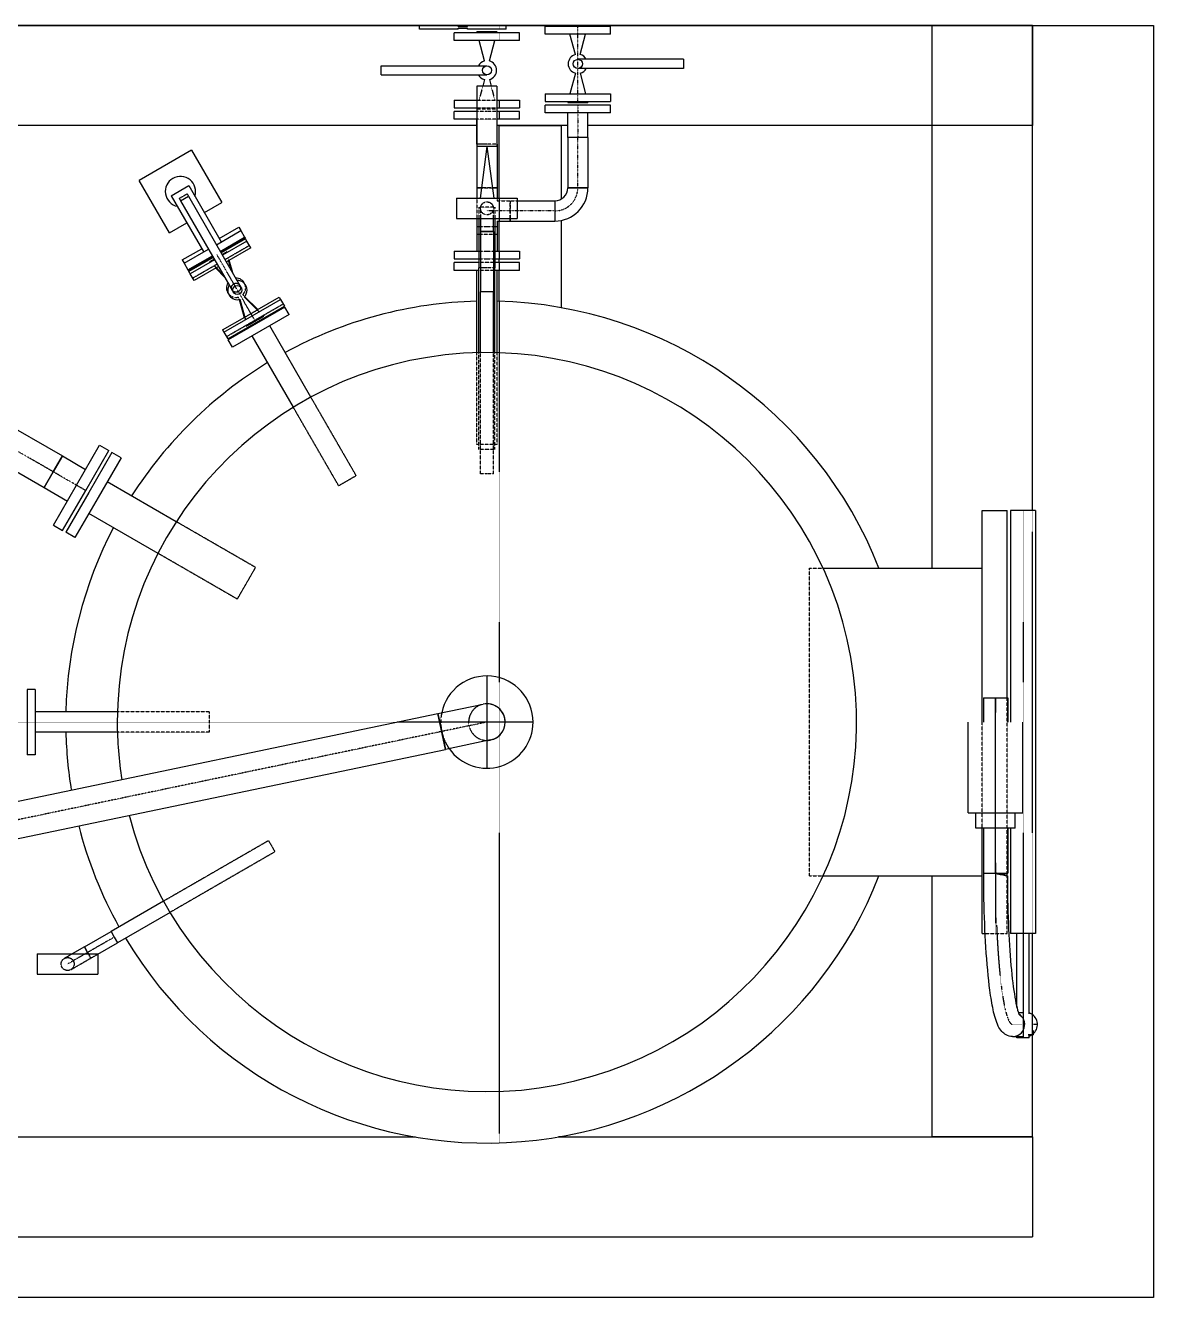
# Model space of a CAD drawing. Header units: millimetres. Extents: x -10011772 to -8149599, y 2847708 to 3434448.
# Drawn here: x -9491147 to -9487425, y 3206863 to 3211063 of the extents above; entities that cross this region are included whole.
import ezdxf

# ---------------------------------------------------------------- set-up
doc = ezdxf.new("R2010")
doc.units = ezdxf.units.MM
for name, pattern in [('DASHDOT2', [0.5, 0.25, -0.125, 0, -0.125]), ('DIVIDE2', [0.625, 0.25, -0.125, 0, -0.125, 0, -0.125]), ('HIDDEN2', [0.1875, 0.125, -0.0625])]:
    doc.linetypes.add(name, pattern=pattern)
doc.layers.add('总平面底图', color=9, linetype='Continuous')

# ---------------------------------------------------------------- blocks, each defined once
blk = doc.blocks.new('总平面底图 爆炸危险区 LOCATION I')
at = {"layer": '总平面底图'}
for p, q in [((224314.9, 141807.7), (231014.9, 141807.7)), ((231014.9, 141807.7), (231014.9, 139707.7)), ((231014.9, 139707.7), (224314.9, 139707.7))]:
    blk.add_line(p, q, dxfattribs=at)
at = {"layer": '总平面底图', "linetype": 'Continuous'}
for p, q in [((229803.9, 141807.7), (229114.9, 141807.7)), ((229867.4, 141807.8), (229803.9, 141807.8)), ((229803.9, 141801.7), (229803.9, 141807.8)), ((229867.4, 141801.7), (229803.9, 141801.7)), ((229914.9, 141795.7), (229860.9, 141795.7)), ((229860.9, 141782.9), (229860.9, 141795.7)), ((229867.4, 141806.2), (229867.4, 141807.8)), ((229883.1, 141807.7), (229867.4, 141807.7)), ((229867.4, 141806.2), (229883.1, 141806.2)), ((229867.4, 141803.2), (229883.1, 141803.2)), ((229867.4, 141801.7), (229867.4, 141803.2)), ((229946.6, 141807.8), (229883.1, 141807.8)), ((229883.1, 141806.2), (229883.1, 141807.8)), ((229883.1, 141801.7), (229883.1, 141803.2)), ((229946.6, 141801.7), (229883.1, 141801.7)), ((229914.9, 141797.2), (229898.2, 141797.2)), ((229898.6, 141795.7), (229898.2, 141797.2)), ((229931.6, 141797.2), (229914.9, 141797.2)), ((229968.9, 141795.7), (229914.9, 141795.7)), ((229931.2, 141795.7), (229931.6, 141797.2)), ((229946.6, 141801.7), (229946.6, 141807.8)), ((230048.2, 141807.7), (229946.6, 141807.7)), ((229968.9, 141782.9), (229968.9, 141795.7)), ((230064.9, 141806.2), (230010.9, 141806.2)), ((230010.9, 141793.5), (230010.9, 141806.2)), ((230064.9, 141807.8), (230048.2, 141807.8)), ((230048.6, 141806.2), (230048.2, 141807.8)), ((230081.6, 141807.8), (230064.9, 141807.8)), ((230118.9, 141806.2), (230064.9, 141806.2)), ((230081.2, 141806.2), (230081.6, 141807.8)), ((230814.9, 141807.7), (230081.6, 141807.7)), ((230118.9, 141793.5), (230118.9, 141806.2)), ((230649.8, 140911.7), (230649.8, 141807.7)), ((230814.9, 141807.7), (230649.8, 141807.7)), ((230814.9, 141007), (230814.9, 141807.7)), ((230814.9, 141807.7), (230814.9, 141642.6)), ((229914.9, 141782.9), (229860.9, 141782.9)), ((229910.8, 141749.1), (229901.9, 141782.9)), ((229968.9, 141782.9), (229914.9, 141782.9)), ((229918.9, 141749.1), (229927.8, 141782.9)), ((230064.9, 141793.5), (230010.9, 141793.5)), ((230060.8, 141759.6), (230051.9, 141793.5)), ((230118.9, 141793.5), (230064.9, 141793.5)), ((230068.9, 141759.6), (230077.8, 141793.5)), ((229740.3, 141733.7), (229740.3, 141741.2)), ((229740.3, 141741.2), (229914.9, 141741.2)), ((229740.3, 141726.2), (229740.3, 141733.7)), ((230239.5, 141751.8), (230064.9, 141751.8)), ((230239.5, 141736.8), (230064.9, 141736.8)), ((230239.5, 141751.8), (230239.5, 141744.3)), ((230239.5, 141744.3), (230239.5, 141736.8)), ((229740.3, 141726.2), (229914.9, 141726.2)), ((229910.8, 141718.4), (229908, 141707.7)), ((229918.9, 141718.4), (229921.7, 141707.7)), ((230060.8, 141728.9), (230051.9, 141695)), ((230068.9, 141728.9), (230077.8, 141695)), ((229898.2, 141707.7), (229898.2, 141607.7)), ((229931.5, 141707.7), (229898.2, 141707.7)), ((229931.5, 141707.7), (229931.5, 141607.7)), ((230010.9, 141695), (230064.9, 141695)), ((230010.9, 141695), (230010.9, 141682.3)), ((230064.9, 141695), (230118.9, 141695)), ((230118.9, 141695), (230118.9, 141682.3)), ((229860.9, 141684.5), (229898.2, 141684.5)), ((229860.9, 141684.5), (229860.9, 141671.7)), ((229860.9, 141671.7), (229898.2, 141671.7)), ((229898.2, 141670.4), (229898.2, 141670.2)), ((229898.2, 141670.2), (229898.2, 141670.2)), ((229931.5, 141684.5), (229968.9, 141684.5)), ((229931.5, 141671.7), (229968.9, 141671.7)), ((229931.5, 141670.4), (229931.6, 141670.2)), ((229931.5, 141670.2), (229931.6, 141670.2)), ((229968.9, 141684.5), (229968.9, 141671.7)), ((230010.9, 141682.3), (230064.9, 141682.3)), ((230064.9, 141676.3), (230010.9, 141676.3)), ((230010.9, 141663.5), (230010.9, 141676.3)), ((230048.6, 141682.3), (230048.2, 141680.8)), ((230048.2, 141680.8), (230081.6, 141680.8)), ((230064.9, 141682.3), (230118.9, 141682.3)), ((230118.9, 141676.3), (230064.9, 141676.3)), ((230081.2, 141682.3), (230081.6, 141680.8)), ((230118.9, 141663.5), (230118.9, 141676.3)), ((229898.2, 141665.8), (229860.9, 141665.8)), ((229860.9, 141653), (229860.9, 141665.8)), ((229898.2, 141653), (229860.9, 141653)), ((229898.2, 141611.9), (229898.2, 141653)), ((229968.9, 141665.8), (229931.5, 141665.8)), ((229968.9, 141653), (229931.5, 141653)), ((229931.6, 141611.9), (229931.6, 141653)), ((229968.9, 141653), (229968.9, 141665.8)), ((230064.9, 141663.5), (230010.9, 141663.5)), ((230048.2, 141622.5), (230048.2, 141663.5)), ((230118.9, 141663.5), (230064.9, 141663.5)), ((230081.6, 141622.5), (230081.6, 141663.5)), ((229898.2, 141642.6), (229114.9, 141642.6)), ((230048.2, 141642.6), (229931.6, 141642.6)), ((229934.9, 141522.5), (229934.9, 141642.6)), ((229934.9, 141642.6), (230038, 141642.6)), ((230038, 141521.4), (230038, 141642.6)), ((230814.9, 141642.6), (230081.6, 141642.6)), ((229898.2, 141611.9), (229898.2, 141611.9)), ((229898.2, 141611.9), (229898.2, 141611.9)), ((229898.2, 141611.9), (229898.2, 141539.6)), ((229931.5, 141607.7), (229898.2, 141607.7)), ((229914.9, 141607.7), (229903.5, 141522.5)), ((229914.9, 141607.7), (229926.2, 141522.5)), ((229931.6, 141611.9), (229931.5, 141611.9)), ((229931.6, 141611.9), (229931.5, 141611.9)), ((229931.6, 141611.9), (229931.6, 141539.6)), ((230081.6, 141622.5), (230048.2, 141622.5)), ((230048.2, 141622.5), (230048.2, 141539.6)), ((230064.9, 141622.5), (230048.2, 141622.5)), ((230081.6, 141622.5), (230064.9, 141622.5)), ((230081.6, 141622.5), (230081.6, 141539.6)), ((229427.5, 141601.9), (229340.9, 141551.9)), ((229427.5, 141601.9), (229477.5, 141515.3)), ((229390.9, 141465.3), (229340.9, 141551.9)), ((229393.9, 141526.6), (229422.9, 141543.3)), ((229422.9, 141543.3), (229476.5, 141450.4)), ((229393.9, 141526.6), (229447.5, 141433.7)), ((229415.8, 141522.1), (229422.3, 141525.9)), ((229422.3, 141525.9), (229509.6, 141374.6)), ((229864.9, 141522.5), (229914.9, 141522.5)), ((229864.9, 141522.5), (229864.9, 141489.2)), ((229898.2, 141539.6), (229905.8, 141539.6)), ((229898.2, 141539.6), (229898.2, 141522.5)), ((229905.8, 141539.6), (229898.2, 141539.6)), ((229914.9, 141522.5), (229964.9, 141522.5)), ((229924, 141539.6), (229931.6, 141539.6)), ((229931.6, 141539.6), (229924, 141539.6)), ((229931.6, 141539.6), (229931.6, 141522.5)), ((229964.9, 141522.5), (229964.9, 141489.2)), ((230048.2, 141539.6), (230081.6, 141539.6)), ((230081.6, 141539.6), (230048.2, 141539.6)), ((229409.3, 141518.4), (229415.8, 141522.1)), ((229409.3, 141518.4), (229496.6, 141367.1)), ((229448.6, 141498.7), (229477.5, 141515.3)), ((229964.9, 141518.2), (230026.8, 141518.2)), ((230026.8, 141518.2), (230026.8, 141484.8)), ((230026.8, 141518.2), (230026.8, 141484.8)), ((229390.9, 141465.3), (229419.7, 141482)), ((229864.9, 141489.2), (229914.9, 141489.2)), ((229898.2, 141489.2), (229898.2, 141463.4)), ((229901.5, 141489.2), (229901.5, 141407.7)), ((229904.2, 141489.2), (229904.2, 141467.7)), ((229914.9, 141489.2), (229964.9, 141489.2)), ((229925.5, 141467.7), (229925.5, 141489.2)), ((229928.2, 141489.2), (229928.2, 141407.7)), ((229931.6, 141484.8), (229931.6, 141463.4)), ((229931.6, 141484.8), (229953, 141484.8)), ((229934.9, 141434.9), (229934.9, 141484.8)), ((229953, 141489.2), (229953, 141484.8)), ((229953, 141484.8), (229953, 141489.2)), ((229953, 141484.8), (230026.8, 141484.8)), ((230038, 141341.7), (230038, 141486)), ((229468.5, 141445.8), (229508.8, 141469.1)), ((229473.3, 141455.9), (229505.6, 141474.6)), ((229505.6, 141474.6), (229508.8, 141469.1)), ((229508.8, 141469.1), (229515.1, 141458)), ((229898.2, 141476), (229901.5, 141476)), ((229898.2, 141476), (229898.2, 141434.9)), ((229898.2, 141463.4), (229901.5, 141463.4)), ((229904.2, 141467.7), (229914.9, 141467.7)), ((229925.5, 141467.7), (229904.2, 141467.7)), ((229904.2, 141467.7), (229904.2, 141367.7)), ((229914.9, 141467.7), (229925.5, 141467.7)), ((229925.5, 141467.7), (229925.5, 141367.7)), ((229928.2, 141476), (229931.6, 141476)), ((229928.2, 141463.4), (229931.6, 141463.4)), ((229931.6, 141476), (229931.6, 141434.9)), ((229412.1, 141420.6), (229444.4, 141439.2)), ((229415.3, 141415.1), (229455.5, 141438.3)), ((229474.9, 141434.8), (229515.1, 141458)), ((229475.6, 141433.5), (229515.9, 141456.7)), ((229516.7, 141455.4), (229476.4, 141432.2)), ((229518.9, 141451.5), (229478.6, 141428.3)), ((229525.3, 141440.5), (229485, 141417.3)), ((229515.1, 141458), (229515.9, 141456.7)), ((229518.9, 141451.5), (229516.7, 141455.4)), ((229525.3, 141440.5), (229518.9, 141451.5)), ((229412.1, 141420.6), (229415.3, 141415.1)), ((229421.6, 141404.1), (229461.9, 141427.3)), ((229422.4, 141402.7), (229462.7, 141426)), ((229463.4, 141424.7), (229423.2, 141401.4)), ((229465.6, 141420.8), (229425.4, 141397.6)), ((229455.8, 141420.3), (229454.7, 141421.4)), ((229464.9, 141422.1), (229456.9, 141417.5)), ((229458, 141416.4), (229456.9, 141417.5)), ((229485.8, 141434.2), (229477.9, 141429.6)), ((229484, 141436.6), (229483.6, 141438.1)), ((229486.3, 141432.7), (229485.8, 141434.2)), ((229495.4, 141399.3), (229489.7, 141420)), ((229860.9, 141434.9), (229901.5, 141434.9)), ((229860.9, 141434.9), (229860.9, 141422.2)), ((229860.9, 141422.2), (229901.5, 141422.2)), ((229928.2, 141434.9), (229968.9, 141434.9)), ((229928.2, 141422.2), (229968.9, 141422.2)), ((229934.9, 141416.2), (229934.9, 141422.2)), ((229968.9, 141434.9), (229968.9, 141422.2)), ((229415.3, 141415.1), (229421.6, 141404.1)), ((229421.6, 141404.1), (229422.4, 141402.7)), ((229425.4, 141397.6), (229423.2, 141401.4)), ((229431.8, 141386.5), (229425.4, 141397.6)), ((229472, 141409.8), (229431.8, 141386.5)), ((229482.4, 141391.8), (229467.3, 141407)), ((229901.5, 141416.2), (229860.9, 141416.2)), ((229860.9, 141403.4), (229860.9, 141416.2)), ((229901.5, 141416.2), (229860.9, 141416.2)), ((229860.9, 141403.4), (229860.9, 141416.2)), ((229901.5, 141403.4), (229860.9, 141403.4)), ((229901.5, 141403.4), (229860.9, 141403.4)), ((229898.2, 141267.5), (229898.2, 141403.4)), ((229898.2, 141267.5), (229898.2, 141403.4)), ((229904.2, 141407.7), (229901.5, 141407.7)), ((229901.5, 141267.6), (229901.5, 141407.7)), ((229904.2, 141407.7), (229901.5, 141407.7)), ((229901.5, 141267.6), (229901.5, 141407.7)), ((229904.2, 141407.7), (229901.5, 141407.7)), ((229928.2, 141407.7), (229925.5, 141407.7)), ((229928.2, 141407.7), (229925.5, 141407.7)), ((229928.2, 141407.7), (229925.5, 141407.7)), ((229968.9, 141416.2), (229928.2, 141416.2)), ((229968.9, 141416.2), (229928.2, 141416.2)), ((229928.2, 141267.6), (229928.2, 141407.7)), ((229928.2, 141267.6), (229928.2, 141407.7)), ((229968.9, 141403.4), (229928.2, 141403.4)), ((229968.9, 141403.4), (229928.2, 141403.4)), ((229931.6, 141267.5), (229931.6, 141403.4)), ((229931.6, 141267.5), (229931.6, 141403.4)), ((229934.9, 141352.4), (229934.9, 141403.4)), ((229968.9, 141403.4), (229968.9, 141416.2)), ((229968.9, 141403.4), (229968.9, 141416.2)), ((229506.2, 141355.3), (229514.3, 141325.6)), ((229507.3, 141355.6), (229516.5, 141321.8)), ((229514.3, 141359.6), (229539, 141334.7)), ((229515.1, 141360.4), (229536.7, 141338.6)), ((229527.7, 141328.2), (229574.5, 141355.2)), ((229535.7, 141338), (229572.3, 141359.1)), ((229572.3, 141359.1), (229574.5, 141355.2)), ((229574.5, 141355.2), (229580.9, 141344.2)), ((229914.9, 141367.7), (229904.2, 141367.7)), ((229904.2, 141267.6), (229904.2, 141367.7)), ((229914.9, 141367.7), (229904.2, 141367.7)), ((229904.2, 141267.6), (229904.2, 141367.7)), ((229925.5, 141367.7), (229904.2, 141367.7)), ((229925.5, 141367.7), (229914.9, 141367.7)), ((229925.5, 141367.7), (229914.9, 141367.7)), ((229925.5, 141267.6), (229925.5, 141367.7)), ((229925.5, 141267.6), (229925.5, 141367.7)), ((229534.1, 141317.2), (229580.9, 141344.2)), ((229581.6, 141342.9), (229534.9, 141315.9)), ((229581.6, 141342.9), (229534.9, 141315.9)), ((229588.8, 141330.5), (229581.6, 141342.9)), ((229588.8, 141330.5), (229581.6, 141342.9)), ((229478.8, 141305.1), (229515.3, 141326.2)), ((229481, 141301.3), (229527.7, 141328.2)), ((229487.4, 141290.2), (229534.1, 141317.2)), ((229534.9, 141315.9), (229488.1, 141288.9)), ((229534.9, 141315.9), (229488.1, 141288.9)), ((229588.8, 141330.5), (229542, 141303.5)), ((229588.8, 141330.5), (229542, 141303.5)), ((229548.2, 141325.4), (229549.3, 141324.2)), ((228852.9, 141305.6), (229214.3, 141097)), ((229478.8, 141305.1), (229481, 141301.3)), ((229481, 141301.3), (229487.4, 141290.2)), ((229542, 141303.5), (229495.3, 141276.5)), ((229542, 141303.5), (229495.3, 141276.5)), ((229520, 141309.1), (229520.4, 141307.5)), ((229595.5, 141177.4), (229527.6, 141295.2)), ((229595.5, 141177.4), (229527.6, 141295.2)), ((229624.5, 141194.1), (229556.5, 141311.9)), ((229624.5, 141194.1), (229556.5, 141311.9)), ((229495.3, 141276.5), (229488.1, 141288.9)), ((229495.3, 141276.5), (229488.1, 141288.9)), ((228891.1, 141214), (229184.1, 141044.8)), ((229237.7, 141048.7), (229275.8, 141114.7)), ((229252.8, 141039.9), (229290.9, 141105.9)), ((229296.1, 141102.9), (229258, 141036.9)), ((229296.1, 141102.9), (229258, 141036.9)), ((229275.8, 141114.7), (229290.9, 141105.9)), ((229311.3, 141094.2), (229296.1, 141102.9)), ((229311.3, 141094.2), (229296.1, 141102.9)), ((229199.2, 141070.9), (229214.3, 141097)), ((229214.3, 141097), (229199.2, 141070.9)), ((229214.3, 141097), (229252.7, 141074.8)), ((229311.3, 141094.2), (229273.2, 141028.2)), ((229311.3, 141094.2), (229273.2, 141028.2)), ((229184.1, 141044.8), (229199.2, 141070.9)), ((229199.2, 141070.9), (229184.1, 141044.8)), ((229184.1, 141044.8), (229222.6, 141022.6)), ((229199.6, 140982.7), (229237.7, 141048.7)), ((229214.7, 140973.9), (229252.8, 141039.9)), ((229402.3, 140988.5), (229288.3, 141054.3)), ((229402.3, 140988.5), (229288.3, 141054.3)), ((229258, 141036.9), (229219.9, 140971)), ((229258, 141036.9), (229219.9, 140971)), ((229273.2, 141028.2), (229235.1, 140962.2)), ((229273.2, 141028.2), (229235.1, 140962.2)), ((229372.2, 140936.2), (229258.1, 141002.1)), ((229372.2, 140936.2), (229258.1, 141002.1)), ((230732, 140657.7), (230732, 141007)), ((230732, 141007), (230773.4, 141007)), ((230773.4, 140697.7), (230773.4, 141007)), ((230778.9, 141007), (230778.9, 140657.7)), ((230820.2, 141007), (230778.9, 141007)), ((230820.2, 141007), (230820.2, 140308.5)), ((229199.6, 140982.7), (229214.7, 140973.9)), ((229235.1, 140962.2), (229219.9, 140971)), ((229235.1, 140962.2), (229219.9, 140971)), ((230469.5, 140911.7), (230732, 140911.7)), ((229156.4, 140711.7), (229156.4, 140657.7)), ((229169.2, 140711.7), (229156.4, 140711.7)), ((229156.4, 140711.7), (229156.4, 140657.7)), ((229169.2, 140711.7), (229156.4, 140711.7)), ((229169.2, 140711.7), (229169.2, 140657.7)), ((229169.2, 140711.7), (229169.2, 140657.7)), ((229834.1, 140671.7), (229908.7, 140687.2)), ((230734.2, 140697.7), (230774.2, 140697.7)), ((230734.2, 140697.7), (230734.2, 140657.7)), ((230774.2, 140697.7), (230774.2, 140657.7)), ((228783.3, 140452.8), (229834.1, 140671.7)), ((229305.1, 140674.4), (229169.2, 140674.4)), ((229305.1, 140674.4), (229169.2, 140674.4)), ((229846.4, 140612.6), (229834.1, 140671.7)), ((229834.1, 140671.7), (229840.3, 140642.2)), ((229156.4, 140657.7), (229156.4, 140603.7)), ((229156.4, 140657.7), (229156.4, 140603.7)), ((229169.2, 140657.7), (229169.2, 140603.7)), ((229169.2, 140657.7), (229169.2, 140603.7)), ((229305.1, 140641), (229169.2, 140641)), ((229305.1, 140641), (229169.2, 140641)), ((229840.3, 140642.2), (229846.4, 140612.6)), ((230709.2, 140507.7), (230709.2, 140657.7)), ((230799.2, 140507.7), (230799.2, 140657.7)), ((229921, 140628.2), (229846.4, 140612.6)), ((228795.6, 140393.7), (229846.4, 140612.6)), ((229169.2, 140603.7), (229156.4, 140603.7)), ((229169.2, 140603.7), (229156.4, 140603.7)), ((230709.2, 140507.7), (230799.2, 140507.7)), ((230721.7, 140482.7), (230721.7, 140507.7)), ((230786.7, 140482.7), (230786.7, 140507.7)), ((230786.7, 140482.7), (230721.7, 140482.7)), ((230732, 140308.5), (230732, 140482.7)), ((230734.2, 140482.7), (230734.2, 140408.5)), ((230774.2, 140482.7), (230774.2, 140408.5)), ((230778.9, 140482.7), (230778.9, 140308.5)), ((230469.5, 140403.7), (230732, 140403.7)), ((230649.8, 139972.8), (230649.8, 140403.7)), ((230734.2, 140408.5), (230774.2, 140408.5)), ((230773.4, 140404.2), (230773.4, 140408.5)), ((229381.3, 140362), (229294.7, 140311.9)), ((229381.3, 140362), (229294.7, 140311.9)), ((229392, 140343.5), (229305.3, 140293.5)), ((229392, 140343.5), (229305.3, 140293.5)), ((229250.7, 140286.5), (229294.7, 140311.9)), ((229294.7, 140311.9), (229300, 140302.7)), ((229294.7, 140311.9), (229300, 140302.7)), ((229294.7, 140311.9), (229300, 140302.7)), ((230732, 140308.5), (230737, 140308.5)), ((230789.5, 140308.5), (230778.9, 140308.5)), ((230809.5, 140308.5), (230789.5, 140308.5)), ((230789.5, 140186.3), (230789.5, 140308.5)), ((230820.2, 140308.5), (230809.5, 140308.5)), ((230809.5, 140175.8), (230809.5, 140308.5)), ((230814.9, 140174.8), (230814.9, 140308.5)), ((229250.7, 140286.5), (229230.5, 140274.9)), ((229250.7, 140286.5), (229256, 140277.3)), ((229256, 140277.3), (229250.7, 140286.5)), ((229273, 140274.8), (229305.3, 140293.5)), ((229300, 140302.7), (229305.3, 140293.5)), ((229300, 140302.7), (229305.3, 140293.5)), ((229300, 140302.7), (229305.3, 140293.5)), ((229173, 140274.9), (229223, 140274.9)), ((229173, 140274.9), (229173, 140241.6)), ((229223, 140274.9), (229273, 140274.9)), ((229256, 140277.3), (229257.4, 140274.9)), ((229257.4, 140274.9), (229256, 140277.3)), ((229273, 140274.9), (229273, 140241.6)), ((229173, 140241.6), (229223, 140241.6)), ((229223, 140241.6), (229273, 140241.6)), ((230791.7, 140178.5), (230798.4, 140178.5)), ((230782.4, 140138.5), (230798.4, 140138.5)), ((230789.5, 140136.3), (230789.5, 140138.5)), ((230809.5, 140136.3), (230789.5, 140136.3)), ((230808.2, 140141.3), (230808.1, 140141.3)), ((230808.2, 140141.3), (230808.2, 140141.3)), ((230816.9, 140141.3), (230808.2, 140141.3)), ((230809.5, 140136.3), (230809.5, 140141.1)), ((230814.9, 139972.8), (230814.9, 140141.3)), ((230816.9, 140141.3), (230816.9, 140148.3)), ((229114.9, 139972.8), (229796.8, 139972.8)), ((230032.9, 139972.8), (230814.9, 139972.8)), ((230038, 139972.8), (230032.9, 139972.8)), ((230038, 139972.8), (230038, 139973.7)), ((230814.9, 139972.8), (230649.8, 139972.8)), ((230814.9, 139972.8), (230814.9, 139807.7)), ((229114.9, 139807.7), (230814.9, 139807.7))]:
    blk.add_line(p, q, dxfattribs=at)
at = {"layer": '总平面底图', "linetype": 'DASHDOT2'}
for p, q in [((229867.4, 141807.7), (229803.9, 141807.7)), ((229946.6, 141807.7), (229883.1, 141807.7)), ((229934.9, 141807.7), (229934.9, 141801.7)), ((229934.9, 141795.7), (229934.9, 141782.9)), ((230081.6, 141807.7), (230048.2, 141807.7)), ((229934.9, 141684.5), (229934.9, 141671.7)), ((229934.9, 141665.8), (229934.9, 141653)), ((229934.9, 141522.5), (229934.9, 141484.8)), ((229934.9, 141434.9), (229934.9, 141422.2)), ((229934.9, 141416.2), (229934.9, 141403.4)), ((229934.9, 141352.4), (229934.9, 139963)), ((230799.5, 141007), (230799.5, 140136.3)), ((230814.9, 140308.5), (230814.9, 141007)), ((229914.9, 140733.9), (229914.9, 140581.5)), ((230754.2, 140408.5), (230754.2, 140697.7)), ((230754.2, 140697.7), (230754.2, 140306.5)), ((229767, 140657.7), (228847.4, 140657.7)), ((229991.1, 140657.7), (229767, 140657.7)), ((230797.8, 140158.5), (230782.4, 140158.5)), ((230814.9, 140141.3), (230814.9, 140174.8)), ((230823.3, 140158.5), (230816.9, 140158.5))]:
    blk.add_line(p, q, dxfattribs=at)
at = {"layer": '总平面底图', "linetype": 'DIVIDE2'}
for p, q in [((230064.9, 141680.8), (230064.9, 141807.8)), ((230064.9, 141676.3), (230064.9, 141622.5)), ((230064.9, 141539.6), (230064.9, 141622.5)), ((230064.9, 141539.6), (230064.9, 141539.6)), ((230064.9, 141539.6), (230064.9, 141539.6)), ((229953, 141501.5), (229914.9, 141501.5)), ((229964.9, 141501.5), (229953, 141501.5)), ((229953, 141501.5), (229953, 141501.5)), ((230026.8, 141501.5), (229964.9, 141501.5)), ((230026.8, 141501.5), (230026.8, 141501.5)), ((230026.8, 141501.5), (230026.8, 141501.5)), ((229471.4, 141425.9), (229469.2, 141429.7)), ((229534.9, 141315.9), (229471.4, 141425.9)), ((229199.2, 141070.9), (228845, 141275.4)), ((229252.8, 141039.9), (229199.2, 141070.9)), ((229840.3, 140642.2), (228789.5, 140423.2)), ((229914.9, 140657.7), (229840.3, 140642.2)), ((229840.3, 140642.2), (229840.3, 140642.2)), ((229840.3, 140642.2), (229840.3, 140642.2)), ((229300, 140302.7), (229256, 140277.3)), ((229251.8, 140274.9), (229223, 140258.3)), ((229256, 140277.3), (229251.8, 140274.9)), ((229256, 140277.3), (229256, 140277.3)), ((229256, 140277.3), (229256, 140277.3))]:
    blk.add_line(p, q, dxfattribs=at)
at = {"layer": '总平面底图', "linetype": 'HIDDEN2'}
for p, q in [((229908, 141707.7), (229901.9, 141684.5)), ((229921.7, 141707.7), (229927.8, 141684.5)), ((229898.2, 141684.5), (229914.9, 141684.5)), ((229898.2, 141671.7), (229914.9, 141671.7)), ((229898.6, 141671.7), (229898.2, 141670.4)), ((229898.2, 141670.2), (229931.5, 141670.2)), ((229914.9, 141684.5), (229931.5, 141684.5)), ((229914.9, 141671.7), (229931.5, 141671.7)), ((229931.2, 141671.7), (229931.5, 141670.4)), ((229914.9, 141665.8), (229898.2, 141665.8)), ((229914.9, 141653), (229898.2, 141653)), ((229931.5, 141665.8), (229914.9, 141665.8)), ((229931.5, 141653), (229914.9, 141653)), ((229914.9, 141611.9), (229898.2, 141611.9)), ((229931.5, 141611.9), (229898.2, 141611.9)), ((229931.5, 141611.9), (229914.9, 141611.9)), ((229407.1, 141522.2), (229413.6, 141526)), ((229407.1, 141522.2), (229409.3, 141518.4)), ((229413.6, 141526), (229420.1, 141529.7)), ((229420.1, 141529.7), (229422.3, 141525.9)), ((229898.2, 141522.5), (229898.2, 141489.2)), ((229905.8, 141539.6), (229924, 141539.6)), ((229924, 141539.6), (229905.8, 141539.6)), ((229931.6, 141522.5), (229931.6, 141518.2)), ((229928.2, 141507.7), (229901.5, 141507.7)), ((229901.5, 141507.7), (229901.5, 141489.2)), ((229904.2, 141505.8), (229904.2, 141489.2)), ((229925.5, 141489.2), (229925.5, 141505.8)), ((229928.2, 141507.7), (229928.2, 141489.2)), ((229931.6, 141518.2), (229953, 141518.2)), ((229953, 141518.2), (229953, 141489.2)), ((229953, 141518.2), (229964.9, 141518.2)), ((229953, 141501.5), (229953, 141518.2)), ((229953, 141489.2), (229953, 141501.5)), ((229901.5, 141476), (229914.9, 141476)), ((229901.5, 141463.4), (229928.2, 141463.4)), ((229914.9, 141476), (229928.2, 141476)), ((229523, 141444.3), (229482.8, 141421.1)), ((229493.1, 141403.2), (229487.5, 141423.8)), ((229901.5, 141434.9), (229914.9, 141434.9)), ((229901.5, 141422.2), (229914.9, 141422.2)), ((229914.9, 141434.9), (229928.2, 141434.9)), ((229914.9, 141422.2), (229928.2, 141422.2)), ((229469.8, 141413.6), (229429.5, 141390.4)), ((229480.1, 141395.7), (229465.1, 141410.9)), ((229914.9, 141416.2), (229901.5, 141416.2)), ((229914.9, 141403.4), (229901.5, 141403.4)), ((229914.9, 141407.7), (229904.2, 141407.7)), ((229925.5, 141407.7), (229904.2, 141407.7)), ((229928.2, 141416.2), (229914.9, 141416.2)), ((229925.5, 141407.7), (229914.9, 141407.7)), ((229928.2, 141403.4), (229914.9, 141403.4)), ((229505.1, 141359.4), (229506.2, 141355.3)), ((229512.1, 141363.5), (229515.1, 141360.4)), ((229525.5, 141332.1), (229535.7, 141338)), ((229531.9, 141321.1), (229578.6, 141348)), ((229485.1, 141294.1), (229531.9, 141321.1)), ((229515.3, 141326.2), (229525.5, 141332.1)), ((229517.8, 141312.9), (229518.2, 141311.4)), ((229518.2, 141311.4), (229547.1, 141328.1)), ((229546, 141329.2), (229547.1, 141328.1)), ((229898.2, 141116.2), (229898.2, 141267.5)), ((229901.5, 141107.7), (229901.5, 141267.6)), ((229904.2, 141067.7), (229904.2, 141267.6)), ((229925.5, 141067.7), (229925.5, 141267.6)), ((229928.2, 141107.7), (229928.2, 141267.6)), ((229931.6, 141116.2), (229931.6, 141267.5)), ((229699.3, 141064.4), (229624.5, 141194.1)), ((229670.4, 141047.7), (229595.5, 141177.4)), ((229914.9, 141116.2), (229898.2, 141116.2)), ((229914.9, 141107.7), (229901.5, 141107.7)), ((229931.6, 141116.2), (229914.9, 141116.2)), ((229928.2, 141107.7), (229914.9, 141107.7)), ((229699.3, 141064.4), (229684.9, 141056.1)), ((229914.9, 141067.7), (229904.2, 141067.7)), ((229925.5, 141067.7), (229914.9, 141067.7)), ((229684.9, 141056.1), (229670.4, 141047.7)), ((229532.9, 140913.1), (229402.3, 140988.5)), ((229502.7, 140860.8), (229372.2, 140936.2)), ((229532.9, 140913.1), (229517.8, 140886.9)), ((230447.2, 140403.7), (230447.2, 140911.7)), ((230447.2, 140911.7), (230469.5, 140911.7)), ((229517.8, 140886.9), (229502.7, 140860.8)), ((230773.4, 140408.5), (230773.4, 140697.7)), ((229456.4, 140674.4), (229305.1, 140674.4)), ((229456.4, 140674.4), (229456.4, 140657.7)), ((229456.4, 140641), (229305.1, 140641)), ((229456.4, 140657.7), (229456.4, 140641)), ((230732, 140482.7), (230732, 140657.7)), ((229554.5, 140461.9), (229381.3, 140362)), ((229554.5, 140461.9), (229559.8, 140452.7)), ((229559.8, 140452.7), (229565.1, 140443.5)), ((229565.1, 140443.5), (229392, 140343.5)), ((230447.2, 140403.7), (230469.5, 140403.7)), ((230773.4, 140308.5), (230773.4, 140404.2)), ((230737, 140308.5), (230773.4, 140308.5)), ((229230.5, 140274.9), (229217.7, 140267.5)), ((229228.3, 140249), (229261.3, 140268.1)), ((229257.4, 140274.9), (229261.3, 140268.1)), ((229261.3, 140268.1), (229257.4, 140274.9)), ((229261.3, 140268.1), (229273, 140274.8))]:
    blk.add_line(p, q, dxfattribs=at)
at = {"layer": '总平面底图', "linetype": 'Continuous'}
for centre in [(229914.9, 141733.7), (230064.9, 141744.3), (229503.1, 141370.9)]:
    blk.add_circle(centre, 7.5, dxfattribs=at)
at = {"layer": '总平面底图', "linetype": 'HIDDEN2'}
for centre, radius in [((229914.9, 141505.8), 10.7), ((229500.9, 141374.7), 7.5), ((229223, 140258.3), 10.7)]:
    blk.add_circle(centre, radius, dxfattribs=at)
at = {"layer": '总平面底图', "linetype": 'Continuous'}
for centre, radius, start, end in [((230064.9, 141744.3), 15.9, 104.7351, 255.2649), ((230064.9, 141744.3), 15.9, 28.1929, 75.2649), ((229914.9, 141733.7), 15.9, 104.7351, 151.8072), ((229914.9, 141733.7), 15.9, 0, 75.2649), ((229914.9, 141733.7), 15.9, 284.7351, 0), ((230064.9, 141744.3), 15.9, 284.7351, 331.8071), ((229914.9, 141733.7), 15.9, 208.1929, 255.2649), ((229409.2, 141533.6), 25, 341.9144, 258.0856), ((230026.8, 141539.6), 54.8, 270, 0), ((230026.8, 141539.6), 21.4, 270, 0), ((229500.9, 141374.7), 15.9, 148.1929, 218.057), ((229503.1, 141370.9), 15.9, 148.1929, 285.2649), ((229500.9, 141374.7), 15.9, 21.943, 91.8071), ((229503.1, 141370.9), 15.9, 0, 91.8071), ((229503.1, 141370.9), 15.9, 314.7351, 0), ((229914.9, 140657.7), 695, 91.3769, 118.6231), ((229914.9, 140657.7), 695, 91.3769, 118.6231), ((229914.9, 140657.7), 695, 21.4364, 88.6231), ((229914.9, 140657.7), 695, 21.4364, 88.6231), ((229914.9, 140657.7), 610, 194.6025, 180), ((229914.9, 140657.7), 610, 194.6025, 180), ((229914.9, 140657.7), 695, 121.3769, 147.5126), ((229914.9, 140657.7), 695, 121.3769, 147.5126), ((229914.9, 140657.7), 695, 152.4874, 178.6231), ((229914.9, 140657.7), 695, 152.4874, 178.6231), ((229914.9, 140657.7), 76.2, 0, 168.4503), ((229914.9, 140657.7), 30.2, 0, 101.7683), ((229914.9, 140657.7), 30.2, 281.7683, 101.7683), ((229914.9, 140657.7), 695, 181.3769, 189.2809), ((229914.9, 140657.7), 695, 181.3769, 189.2809), ((229914.9, 140657.7), 610, 180, 188.934), ((229914.9, 140657.7), 610, 180, 188.934), ((229914.9, 140657.7), 76.2, 215.0862, 0), ((229914.9, 140657.7), 30.2, 281.7683, 0), ((229914.9, 140657.7), 695, 194.2557, 209.1205), ((229914.9, 140657.7), 695, 194.2557, 209.1205), ((229914.9, 140657.7), 695, 210.8795, 338.5636), ((229914.9, 140657.7), 695, 210.8795, 338.5636)]:
    blk.add_arc(centre, radius, start, end, dxfattribs=at)
at = {"layer": '总平面底图', "linetype": 'DIVIDE2'}
blk.add_arc((230026.8, 141539.6), 38.1, 270, 0, dxfattribs=at)
at = {"layer": '总平面底图', "linetype": 'HIDDEN2'}
for centre, radius, start, end in [((229500.9, 141374.7), 15.9, 0, 21.943), ((229500.9, 141374.7), 15.9, 218.057, 285.2649), ((229500.9, 141374.7), 15.9, 314.7351, 0), ((229914.9, 140657.7), 30.2, 101.7683, 281.7683), ((229914.9, 140657.7), 76.2, 168.4503, 215.0862)]:
    blk.add_arc(centre, radius, start, end, dxfattribs=at)
at = {"layer": '总平面底图', "linetype": 'Continuous'}
for centre, major_axis, ratio, start_param, end_param in [((230754.2, 140408.5), (19.5, -4.5), 0.0253, 4.60217, 7.743763), ((230782.4, 140158.5), (0, -20), 0.993614, 0, 2.595365), ((230803.5, 140158.5), (0, -20), 0.993614, 0.740831, 2.830054), ((230803.5, 140158.5), (0, -20), 0.993614, 0.311538, 0.535527)]:
    blk.add_ellipse(centre, major_axis=major_axis, ratio=ratio, start_param=start_param, end_param=end_param, dxfattribs=at)
at = {"layer": '总平面底图', "linetype": 'DASHDOT2'}
blk.add_ellipse((230782.4, 140408.5), major_axis=(0, -250), ratio=0.112834, start_param=4.712389, end_param=6.283185, dxfattribs=at)
at = {"layer": '总平面底图', "linetype": 'Continuous'}
for points in [[(230735.1, 140366), (230734.8, 140380), (230734.7, 140394.2), (230734.7, 140408.5)], [(230773.7, 140404), (230773.8, 140377.5), (230774.3, 140350.7), (230775.3, 140325.7)], [(230738.3, 140286.2), (230736.7, 140310.9), (230735.6, 140338.2), (230735.1, 140366)], [(230775.3, 140325.7), (230776.3, 140300.7), (230777.8, 140276.9), (230779.6, 140256.1)], [(230744.8, 140215.1), (230742.2, 140235.1), (230739.9, 140259.5), (230738.3, 140286.2)], [(230779.6, 140256.1), (230781.4, 140235.5), (230783.7, 140217.4), (230786.1, 140203.4)], [(230750.2, 140183.1), (230748.2, 140192.2), (230746.5, 140203), (230744.8, 140215.1)], [(230786.1, 140203.4), (230788.4, 140189.8), (230791.1, 140179.4), (230792.9, 140175.2)], [(230758.6, 140155.9), (230754.9, 140163.5), (230752.5, 140172.1), (230750.2, 140183.1)], [(230792.9, 140175.2), (230793.4, 140173.9), (230793.8, 140173.2), (230793.8, 140173.2)], [(230764.5, 140146.9), (230761.8, 140149.9), (230760.1, 140152.9), (230758.6, 140155.9)], [(230771.6, 140141.2), (230768.6, 140142.8), (230766.3, 140144.9), (230764.5, 140146.9)], [(230782.4, 140138.5), (230778.5, 140138.5), (230774.7, 140139.6), (230771.6, 140141.2)]]:
    blk.add_open_spline(points, degree=3, dxfattribs=at)

msp = doc.modelspace()

# ---------------------------------------------------------------- block references
at = {"layer": '总平面底图', "xscale": 2, "yscale": 2, "zscale": 2}
msp.add_blockref('总平面底图 爆炸危险区 LOCATION I', (-9949454.3, 2927447.9), dxfattribs=at)

doc.saveas('drawing.dxf')
